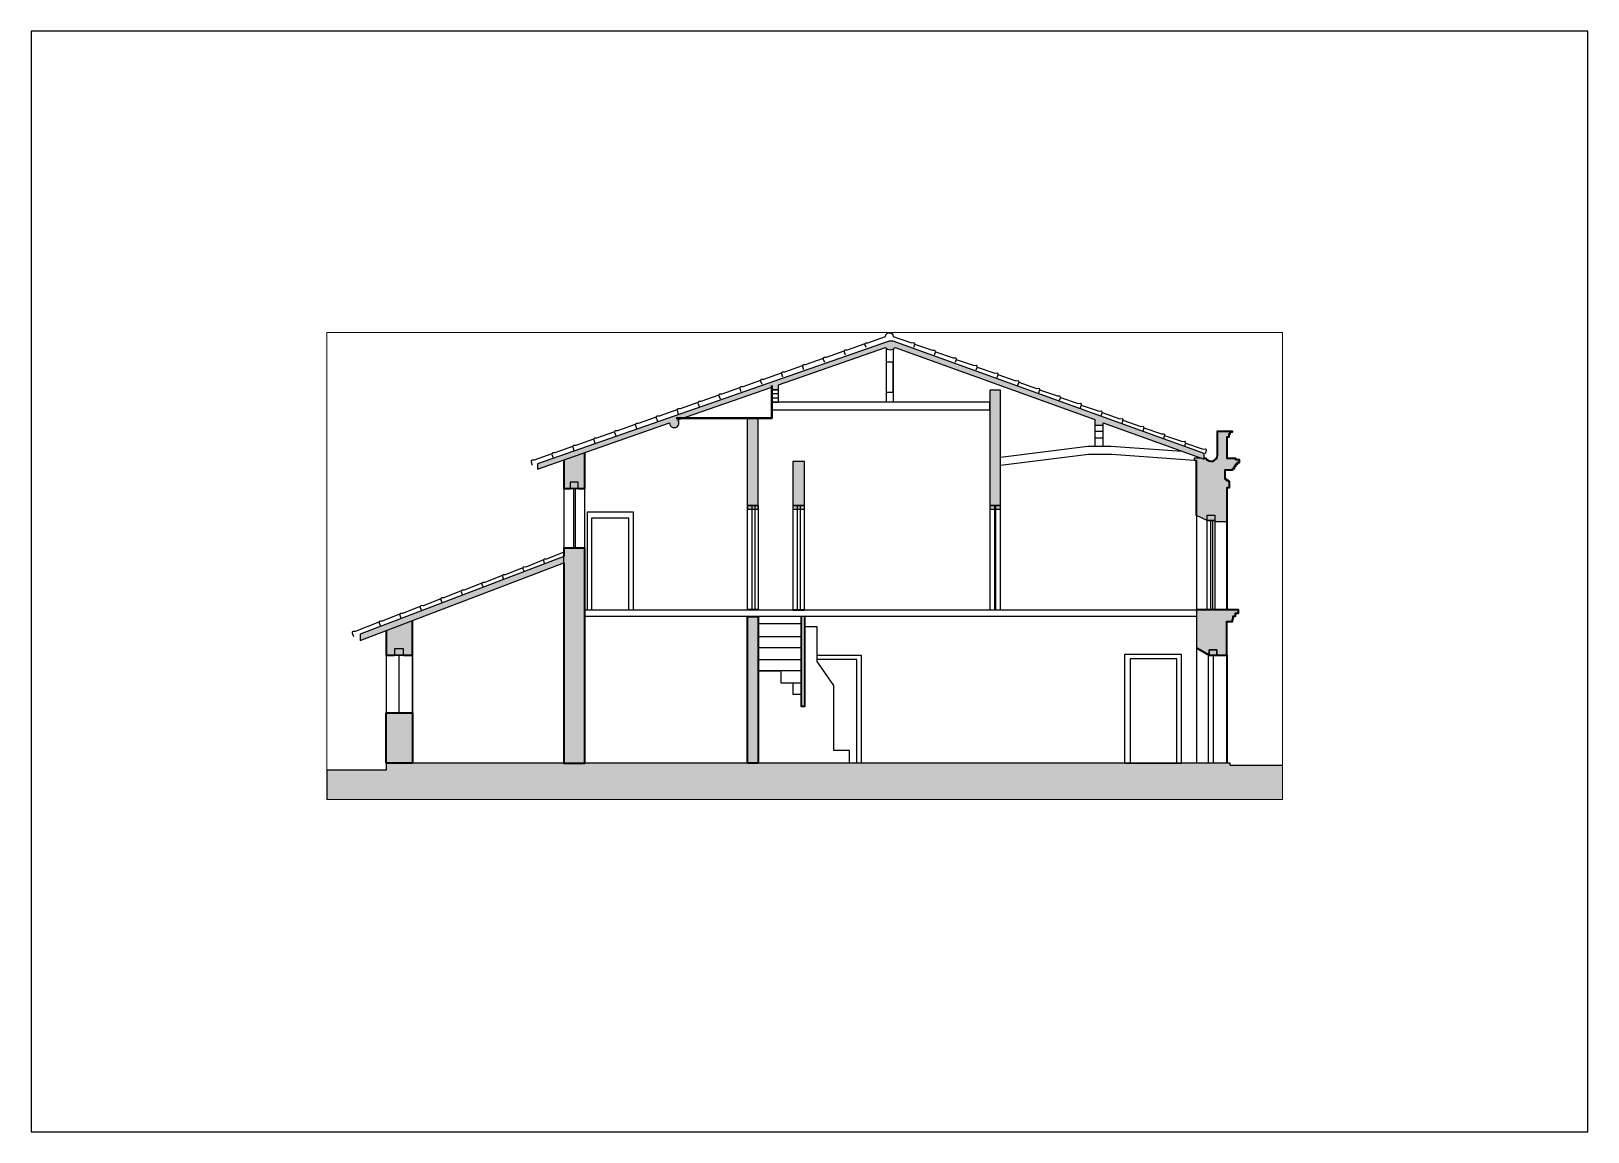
# Paper-space layout 'Layout1' of a CAD drawing. Header units: millimetres. Extents: x 21 to 318, y 103 to 313.
# The model-space entities are those that its viewports show. They can reach past a viewport. Long polylines and large blocks are cut down to what shows.
import ezdxf

# ---------------------------------------------------------------- set-up
doc = ezdxf.new("R2010")
doc.units = ezdxf.units.MM
for name, color, linetype, lineweight in [('A-ALV-___-___-EXI', 250, 'Continuous', 35), ('A-BAS-___-___-EXI', 250, 'Continuous', 25), ('A-COB-___-___-EXI', 250, 'Continuous', 25), ('A-ESC-___-___-EXI', 250, 'Continuous', 25), ('A-JAN-___-___-EXI', 250, 'Continuous', 25), ('A-MOB-___-___-EXI', 250, 'Continuous', 25), ('A-PIS-___-___-EXI', 250, 'Continuous', 25), ('A-POR-___-___-EXI', 250, 'Continuous', 25)]:
    doc.layers.add(name, color=color, linetype=linetype, lineweight=lineweight)

# ---------------------------------------------------------------- blocks, each defined once
blk = doc.blocks.new('A4 HORIZONTAL - A4-22878519-Não nomeada')
at = {"layer": 'A-BAS-___-___-EXI'}
for p, q in [((317.79, 313), (20.79, 313)), ((20.79, 313), (20.79, 103)), ((317.79, 103), (317.79, 313)), ((20.79, 103), (317.79, 103))]:
    blk.add_line(p, q, dxfattribs=at)

msp = doc.modelspace()

# ---------------------------------------------------------------- hatches: boundary and pattern name
at = {"layer": 'A-ALV-___-___-EXI'}
h = msp.add_hatch(color=11, dxfattribs=at)
h.paths.add_polyline_path([(-94310, -9852), (-94110, -9852), (-94110, -7052), (-94310, -7052)])
h.paths.add_polyline_path([(-97414, -9852), (-97414, -5752), (-97814, -5752), (-97814, -9852)])
h.paths.add_polyline_path([(-100706, -9852), (-100706, -8892), (-101206, -8892), (-101206, -9852)])
h.paths.add_polyline_path([(-85502, -7792), (-85502, -7691), (-85359, -7691), (-85359, -7790), (-85170, -7790), (-85170, -7150), (-85059, -7150), (-85059, -7106), (-85044, -7106), (-85044, -7044), (-85004, -7044), (-85004, -6987), (-84944, -6987), (-84944, -6925), (-85747, -6925), (-85747, -7651), (-85506, -7790)])
h.paths.add_polyline_path([(-100876, -7792), (-100706, -7792), (-100706, -7131), (-101206, -7321), (-101206, -7792), (-101046, -7792), (-101046, -7672), (-100876, -7672)])
h.paths.add_polyline_path([(-85399, -5239), (-85170, -5239), (-85170, -4599), (-85123, -4599), (-85123, -4474), (-85143, -4474), (-85143, -4454), (-85183, -4454), (-85183, -4429), (-85203, -4429), (-85203, -4264), (-85058, -4264), (-85058, -4234), (-85028, -4234), (-85028, -4189), (-85003, -4189), (-85003, -4154), (-84973, -4154), (-84973, -4124), (-84933, -4124), (-84933, -4059), (-85003, -4059), (-85003, -4034), (-85168, -4034), (-85168, -3634), (-85128, -3634), (-85128, -3574), (-85108, -3574), (-85108, -3534), (-85068, -3534), (-85068, -3514), (-85348, -3514), (-85348, -3974), (-85352, -4005), (-85364, -4033), (-85382, -4058), (-85407, -4077), (-85435, -4088), (-85465, -4093), (-85496, -4089), (-85524, -4077), (-85549, -4059), (-85568, -4034), (-85599, -4034), (-85599, -4052), (-85649, -4034), (-85788, -4034), (-85788, -4074), (-85747, -4074), (-85747, -5126), (-85542, -5221), (-85542, -5119), (-85399, -5119), (-85399, -5221)])
h.paths.add_polyline_path([(-93445, -4936), (-93225, -4936), (-93225, -4096), (-93445, -4096), (-93445, -4143)])
h.paths.add_polyline_path([(-94110, -4936), (-94110, -3268), (-94310, -3268), (-94310, -4936)])
h.paths.add_polyline_path([(-89486, -4936), (-89486, -2736), (-89686, -2736), (-89686, -4936)])
h.paths.add_polyline_path([(-97694, -4609), (-97694, -4489), (-97544, -4489), (-97544, -4609), (-97414, -4609), (-97414, -3923), (-97814, -4063), (-97814, -4609)])
at = {"layer": 'A-BAS-___-___-EXI', "true_color": 0xcb9898}
msp.add_hatch(color=253, dxfattribs=at).paths.add_polyline_path([(-91644, -10547), (-84106, -10547), (-84106, -9897), (-85106, -9897), (-85106, -9852), (-101206, -9852), (-101206, -9987), (-102335, -9987), (-102335, -10547)])
at = {"layer": 'A-COB-___-___-EXI', "true_color": 0xc19a82}
h = msp.add_hatch(color=33, dxfattribs=at)
h.paths.add_polyline_path([(-101046, -7792), (-100876, -7792), (-100876, -7672), (-101046, -7672)])
h.paths.add_polyline_path([(-85359, -7790), (-85359, -7691), (-85502, -7691), (-85502, -7790)])
h.paths.add_polyline_path([(-101702, -7510), (-97814, -6027), (-97814, -5907), (-101702, -7390)])
h.paths.add_polyline_path([(-85399, -5221), (-85399, -5119), (-85542, -5119), (-85542, -5221)])
h.paths.add_polyline_path([(-94110, -5008), (-94110, -4936), (-94310, -4936), (-94310, -5008)])
h.paths.add_polyline_path([(-93445, -5008), (-93225, -5008), (-93225, -4936), (-93445, -4936)])
h.paths.add_polyline_path([(-89686, -5008), (-89486, -5008), (-89486, -4936), (-89686, -4936)])
h.paths.add_polyline_path([(-97694, -4609), (-97544, -4609), (-97544, -4489), (-97694, -4489)])
h.paths.add_polyline_path([(-98318, -4239), (-95801, -3360), (-95798, -3382), (-95790, -3404), (-95776, -3422), (-95758, -3437), (-95737, -3446), (-95714, -3450), (-95691, -3448), (-95669, -3441), (-95650, -3428), (-95635, -3411), (-95624, -3390), (-95619, -3368), (-95620, -3345), (-95627, -3322), (-95639, -3303), (-93850, -2678), (-93850, -2728), (-93722, -2728), (-93722, -2633), (-91682, -1919), (-91660, -1941), (-91633, -1956), (-91604, -1963), (-91573, -1963), (-91544, -1956), (-91517, -1941), (-91496, -1919), (-87688, -3297), (-87688, -3406), (-87526, -3406), (-87526, -3355), (-85599, -4052), (-85599, -3944), (-91530, -1798), (-91610, -1798), (-98318, -4143)])

# ---------------------------------------------------------------- linework, layer by layer
at = {"layer": 'A-ALV-___-___-EXI'}
for p, q in [((-85747, -5126), (-85747, -4074)), ((-94110, -6925), (-94310, -6925)), ((-94310, -9852), (-94310, -7052)), ((-94310, -7052), (-94110, -7052)), ((-94110, -7052), (-94110, -9852)), ((-93445, -6925), (-93225, -6925)), ((-100706, -7792), (-100706, -7131)), ((-100876, -7792), (-100706, -7792)), ((-101206, -9852), (-101206, -8892)), ((-101206, -8892), (-100706, -8892)), ((-100706, -8892), (-100706, -9852)), ((-100706, -9852), (-101206, -9852)), ((-94110, -9852), (-94310, -9852))]:
    msp.add_line(p, q, dxfattribs=at)
for points in [[(-93850, -2648), (-93850, -3268)], [(-95670, -3268), (-93850, -3268)]]:
    msp.add_lwpolyline(points, close=True, dxfattribs=at)
msp.add_lwpolyline([(-85599, -4034), (-85568, -4034, 0.763796), (-85348, -3974), (-85348, -3514), (-85068, -3514), (-85068, -3534), (-85108, -3534), (-85108, -3574), (-85128, -3574), (-85128, -3634), (-85168, -3634), (-85168, -4034), (-85003, -4034), (-85003, -4059), (-84933, -4059), (-84933, -4124), (-84973, -4124), (-84973, -4154), (-85003, -4154), (-85003, -4189), (-85028, -4189), (-85028, -4234), (-85058, -4234), (-85058, -4264), (-85203, -4264), (-85203, -4429), (-85183, -4429), (-85183, -4454), (-85143, -4454), (-85143, -4474), (-85123, -4474), (-85123, -4599), (-85170, -4599), (-85170, -5239), (-85170, -6925)], format="xyb", dxfattribs=at)
for points in [[(-97814, -4063), (-97814, -4609), (-97694, -4609)], [(-97544, -4609), (-97414, -4609), (-97414, -3923)], [(-97814, -6027), (-97814, -9852), (-97414, -9852), (-97414, -5752), (-97814, -5752), (-97814, -5907)], [(-93225, -7052), (-93225, -7253), (-93225, -8773), (-93285, -8773), (-93285, -7052)], [(-85170, -7790), (-85170, -7191), (-85170, -7150), (-85059, -7150), (-85059, -7106), (-85044, -7106), (-85044, -7044), (-85004, -7044), (-85004, -6987), (-84944, -6987), (-84944, -6925), (-85747, -6925)], [(-101206, -7321), (-101206, -7792), (-101046, -7792)], [(-85747, -7651), (-85502, -7792), (-85502, -7790), (-85359, -7790), (-85170, -7790), (-85170, -9850)]]:
    msp.add_lwpolyline(points, dxfattribs=at)
at = {"layer": 'A-BAS-___-___-EXI'}
for p, q in [((-101206, -9987), (-102335, -9987)), ((-102335, -9987), (-102335, -10547)), ((-101206, -9852), (-101206, -9987)), ((-97814, -9852), (-100706, -9852)), ((-94310, -9852), (-97414, -9852)), ((-85106, -9852), (-94110, -9852)), ((-85106, -9897), (-85106, -9852)), ((-84106, -9897), (-85106, -9897)), ((-84106, -10547), (-84106, -9897)), ((-102335, -10547), (-84106, -10547))]:
    msp.add_line(p, q, dxfattribs=at)
at = {"layer": 'A-COB-___-___-EXI'}
for p, q in [((-91666, -1936), (-91666, -2963)), ((-91530, -1949), (-91530, -2963)), ((-89486, -2736), (-89686, -2736)), ((-89686, -2736), (-89686, -4936)), ((-89486, -4936), (-89486, -2736)), ((-94110, -4936), (-94110, -3268)), ((-87526, -3526), (-87688, -3526)), ((-87688, -3646), (-87526, -3646)), ((-93225, -4096), (-93445, -4096)), ((-93445, -4096), (-93445, -4936)), ((-93225, -4936), (-93225, -4096)), ((-85788, -4074), (-87364, -3964)), ((-85747, -4074), (-85788, -4074)), ((-94110, -4936), (-94310, -4936)), ((-94310, -4936), (-94310, -5008)), ((-94310, -4936), (-94110, -4936)), ((-94310, -5008), (-94110, -5008)), ((-94110, -5008), (-94110, -4936)), ((-93445, -4936), (-93225, -4936)), ((-93225, -4936), (-93445, -4936)), ((-93445, -4936), (-93445, -5008)), ((-93445, -5008), (-93225, -5008)), ((-93225, -5008), (-93225, -4936)), ((-89686, -4936), (-89486, -4936)), ((-89486, -4936), (-89686, -4936)), ((-89686, -4936), (-89686, -5008)), ((-89686, -5008), (-89486, -5008)), ((-89575, -4936), (-89599, -4936)), ((-89486, -5008), (-89486, -4936)), ((-85359, -7790), (-85359, -7691)), ((-85359, -7691), (-85359, -7790)), ((-85502, -7790), (-85359, -7790))]:
    msp.add_line(p, q, dxfattribs=at)
for points in [[(-92049, -1923), (-92071, -1862), (-92070, -1842), (-92055, -1829), (-92015, -1832), (-91677, -1710, -1), (-91533, -1710), (-91182, -1829), (-91142, -1826), (-91127, -1839), (-91125, -1859), (-91146, -1920)], [(-87526, -3406), (-87526, -3355), (-85599, -4052), (-85599, -3944), (-91530, -1798), (-91610, -1798), (-98318, -4143), (-98318, -4239), (-95801, -3360, 1.402634), (-95639, -3303), (-93850, -2678), (-93850, -2728), (-93722, -2728), (-93722, -2633), (-91682, -1919, 0.481233), (-91496, -1919), (-87688, -3297), (-87688, -3406)]]:
    msp.add_lwpolyline(points, format="xyb", dxfattribs=at)
for points in [[(-92473, -1990), (-92811, -2112), (-92851, -2109), (-92866, -2122), (-92868, -2142), (-92846, -2203)], [(-92075, -1850), (-92413, -1972), (-92453, -1969), (-92468, -1982), (-92470, -2002), (-92448, -2063)], [(-91125, -1858), (-90784, -1974), (-90744, -1971), (-90729, -1984), (-90727, -2004), (-90748, -2065)], [(-90727, -2003), (-90387, -2119), (-90347, -2116), (-90332, -2129), (-90330, -2149), (-90351, -2210)], [(-93269, -2270), (-93608, -2392), (-93648, -2389), (-93663, -2402), (-93664, -2422), (-93642, -2483)], [(-92871, -2130), (-93210, -2252), (-93249, -2249), (-93265, -2262), (-93266, -2282), (-93244, -2343)], [(-90330, -2148), (-89989, -2264), (-89949, -2261), (-89934, -2274), (-89932, -2294), (-89953, -2355)], [(-89932, -2293), (-89592, -2409), (-89552, -2406), (-89536, -2419), (-89535, -2439), (-89556, -2500)], [(-94065, -2550), (-94404, -2672), (-94444, -2669), (-94459, -2683), (-94460, -2702), (-94438, -2763)], [(-93667, -2410), (-94006, -2532), (-94046, -2529), (-94061, -2542), (-94062, -2562), (-94040, -2623)], [(-89535, -2438), (-89194, -2555), (-89154, -2551), (-89139, -2564), (-89137, -2584), (-89158, -2645)], [(-89137, -2583), (-88796, -2700), (-88757, -2696), (-88741, -2709), (-88740, -2729), (-88761, -2790)], [(-95260, -2970), (-95598, -3092), (-95638, -3090), (-95653, -3103), (-95655, -3123), (-95633, -3184)], [(-94862, -2830), (-95200, -2952), (-95240, -2949), (-95255, -2963), (-95257, -2983), (-95235, -3044)], [(-94464, -2690), (-94802, -2812), (-94842, -2809), (-94857, -2823), (-94858, -2843), (-94836, -2903)], [(-88740, -2728), (-88399, -2845), (-88359, -2841), (-88344, -2854), (-88342, -2874), (-88363, -2935)], [(-88342, -2873), (-88001, -2990), (-87962, -2986), (-87946, -2999), (-87945, -3019), (-87965, -3080)], [(-96056, -3250), (-96395, -3372), (-96435, -3370), (-96450, -3383), (-96451, -3403), (-96429, -3464)], [(-95658, -3110), (-95997, -3232), (-96036, -3230), (-96052, -3243), (-96053, -3263), (-96031, -3324)], [(-87945, -3018), (-87604, -3135), (-87564, -3131), (-87549, -3144), (-87547, -3164), (-87568, -3225)], [(-87547, -3163), (-87206, -3280), (-87166, -3276), (-87151, -3289), (-87149, -3309), (-87170, -3370)], [(-96852, -3530), (-97191, -3652), (-97231, -3650), (-97246, -3663), (-97247, -3683), (-97225, -3744)], [(-96454, -3390), (-96793, -3512), (-96833, -3510), (-96848, -3523), (-96849, -3543), (-96827, -3604)], [(-94310, -4936), (-94310, -3268), (-94110, -3268), (-93850, -3268)], [(-87526, -3806), (-87526, -3406), (-87688, -3406), (-87688, -3806)], [(-87149, -3308), (-86809, -3425), (-86769, -3421), (-86754, -3434), (-86752, -3454), (-86773, -3515)], [(-86752, -3453), (-86411, -3570), (-86371, -3566), (-86356, -3579), (-86354, -3599), (-86375, -3660)], [(-97649, -3810), (-97987, -3933), (-98027, -3930), (-98042, -3943), (-98044, -3963), (-98022, -4024)], [(-97251, -3670), (-97589, -3792), (-97629, -3790), (-97644, -3803), (-97645, -3823), (-97623, -3884)], [(-87364, -3964), (-87804, -3964), (-89486, -4171), (-89486, -4011), (-87818, -3806), (-87378, -3806), (-86021, -3901)], [(-86354, -3598), (-86014, -3715), (-85974, -3711), (-85959, -3724), (-85957, -3744), (-85978, -3805)], [(-85957, -3743), (-85616, -3860), (-85576, -3856), (-85561, -3869), (-85559, -3889), (-85580, -3950)], [(-98047, -3950), (-98385, -4073), (-98425, -4070), (-98440, -4083), (-98442, -4103), (-98420, -4164)], [(-85649, -4034), (-85788, -4034), (-85788, -4074)], [(-97815, -5828), (-98149, -5962), (-98189, -5960), (-98204, -5974), (-98205, -5994), (-98183, -6048)], [(-98599, -6123), (-98933, -6257), (-98973, -6256), (-98987, -6269), (-98988, -6289), (-98965, -6346)], [(-98207, -5975), (-98541, -6109), (-98581, -6108), (-98596, -6122), (-98596, -6142), (-98574, -6197)], [(-99382, -6418), (-99716, -6552), (-99756, -6551), (-99771, -6565), (-99772, -6585), (-99748, -6645)], [(-98991, -6271), (-99325, -6405), (-99365, -6403), (-99379, -6417), (-99380, -6437), (-99356, -6496)], [(-100166, -6713), (-100500, -6847), (-100540, -6846), (-100555, -6860), (-100555, -6880), (-100531, -6940)], [(-99774, -6566), (-100108, -6700), (-100148, -6699), (-100163, -6712), (-100163, -6732), (-100139, -6792)], [(-100949, -7009), (-101284, -7143), (-101323, -7141), (-101338, -7155), (-101339, -7175), (-101315, -7235)], [(-100558, -6861), (-100892, -6995), (-100932, -6994), (-100946, -7007), (-100947, -7027), (-100923, -7088)], [(-101345, -7158), (-101800, -7340), (-101840, -7339), (-101854, -7353), (-101855, -7373), (-101831, -7433)]]:
    msp.add_lwpolyline(points, dxfattribs=at)
for points in [[(-91530, -2773), (-91530, -2200), (-91666, -2200), (-91666, -2773)], [(-93850, -2728), (-93850, -2963), (-93722, -2963), (-93722, -2728)], [(-93850, -2805), (-93850, -2881), (-93722, -2881), (-93722, -2805)], [(-89686, -3113), (-89686, -2963), (-93850, -2963), (-93850, -3113)], [(-97544, -4609), (-97544, -4489), (-97694, -4489), (-97694, -4609)], [(-101702, -7510), (-97814, -6027), (-97814, -5907), (-101702, -7390)], [(-100876, -7672), (-101046, -7672), (-101046, -7792), (-100876, -7792)], [(-85359, -7691), (-85502, -7691), (-85502, -7790), (-85502, -7691)]]:
    msp.add_lwpolyline(points, close=True, dxfattribs=at)
at = {"layer": 'A-ESC-___-___-EXI'}
for points in [[(-93285, -7193), (-94110, -7193), (-94110, -7433), (-93285, -7433)], [(-93285, -7653), (-94110, -7653), (-94110, -7872), (-93285, -7872)], [(-93285, -8092), (-94110, -8092), (-93698, -8092)], [(-93674, -8092), (-93674, -8316), (-93285, -8316)], [(-93445, -8316), (-93445, -8536), (-93285, -8536)]]:
    msp.add_lwpolyline(points, dxfattribs=at)
at = {"layer": 'A-JAN-___-___-EXI'}
for points in [[(-97414, -5752), (-97414, -4609), (-97814, -4609), (-97814, -5752)], [(-97632, -4609), (-97632, -5752), (-97591, -5752), (-97591, -4609)], [(-100706, -8892), (-100706, -7792), (-101206, -7792), (-101206, -8892)], [(-100706, -7792), (-100706, -8892), (-100956, -8892), (-100956, -7792)]]:
    msp.add_lwpolyline(points, close=True, dxfattribs=at)
at = {"layer": 'A-MOB-___-___-EXI'}
msp.add_lwpolyline([(-92364, -9852), (-92364, -9612), (-92664, -9612), (-92664, -8372), (-92985, -7913), (-92985, -7253), (-93225, -7253)], dxfattribs=at)
at = {"layer": 'A-PIS-___-___-EXI'}
for p, q in [((-89686, -6925), (-89486, -6925)), ((-89599, -6925), (-89575, -6925))]:
    msp.add_line(p, q, dxfattribs=at)
msp.add_lwpolyline([(-85542, -5221), (-85747, -5126), (-85747, -6925), (-85747, -7052), (-97414, -7052), (-97414, -6925), (-85747, -6925), (-85747, -7651), (-85747, -9852)], dxfattribs=at)
at = {"layer": 'A-POR-___-___-EXI'}
for p, q in [((-94310, -6925), (-94310, -4936)), ((-94230, -4936), (-94230, -6925)), ((-94170, -4936), (-94170, -6925)), ((-94110, -4936), (-94110, -6925)), ((-93445, -4936), (-93445, -6925)), ((-93365, -4936), (-93365, -6925)), ((-93305, -4936), (-93305, -6925)), ((-93225, -6925), (-93225, -4936)), ((-89686, -4936), (-89686, -6925)), ((-89599, -4936), (-89599, -6925)), ((-89575, -6925), (-89575, -4936)), ((-89486, -6925), (-89486, -4936)), ((-85522, -7780), (-85522, -9852)), ((-85430, -7790), (-85430, -9852))]:
    msp.add_line(p, q, dxfattribs=at)
for points in [[(-96490, -6925), (-96490, -5065), (-97370, -5065), (-97370, -6925)], [(-97286, -5176), (-97286, -6925), (-96577, -6925), (-96577, -5176)], [(-85442, -5221), (-85442, -6925), (-85470, -6925), (-85470, -5221)], [(-87119, -7780), (-87119, -9852), (-86029, -9852), (-86029, -7780)], [(-87011, -7861), (-87011, -9852), (-86119, -9852), (-86119, -7861)]]:
    msp.add_lwpolyline(points, close=True, dxfattribs=at)
for points in [[(-85542, -6925), (-85542, -5221), (-85399, -5221), (-85542, -5221), (-85542, -5119), (-85399, -5119), (-85399, -5221), (-85399, -5239), (-85170, -5239)], [(-85439, -5221), (-85399, -5221), (-85399, -6925)], [(-92985, -7793), (-92145, -7793), (-92145, -9852)], [(-92225, -9852), (-92225, -7872), (-92985, -7872)]]:
    msp.add_lwpolyline(points, dxfattribs=at)

psp = doc.layouts.get("Layout1")

# ---------------------------------------------------------------- block references
at = {"layer": 'A-COB-___-___-EXI'}
psp.add_blockref('A4 HORIZONTAL - A4-22878519-Não nomeada', (0, 0), dxfattribs=at)

# ---------------------------------------------------------------- viewports
at = {"layer": 'A-ALV-___-___-EXI'}
psp.add_viewport(center=(168.38, 210.93), size=(182.29, 89.0932), view_center_point=(-93220.59, -6092.26), view_height=8909.3198, dxfattribs=at)

doc.saveas('drawing.dxf')
